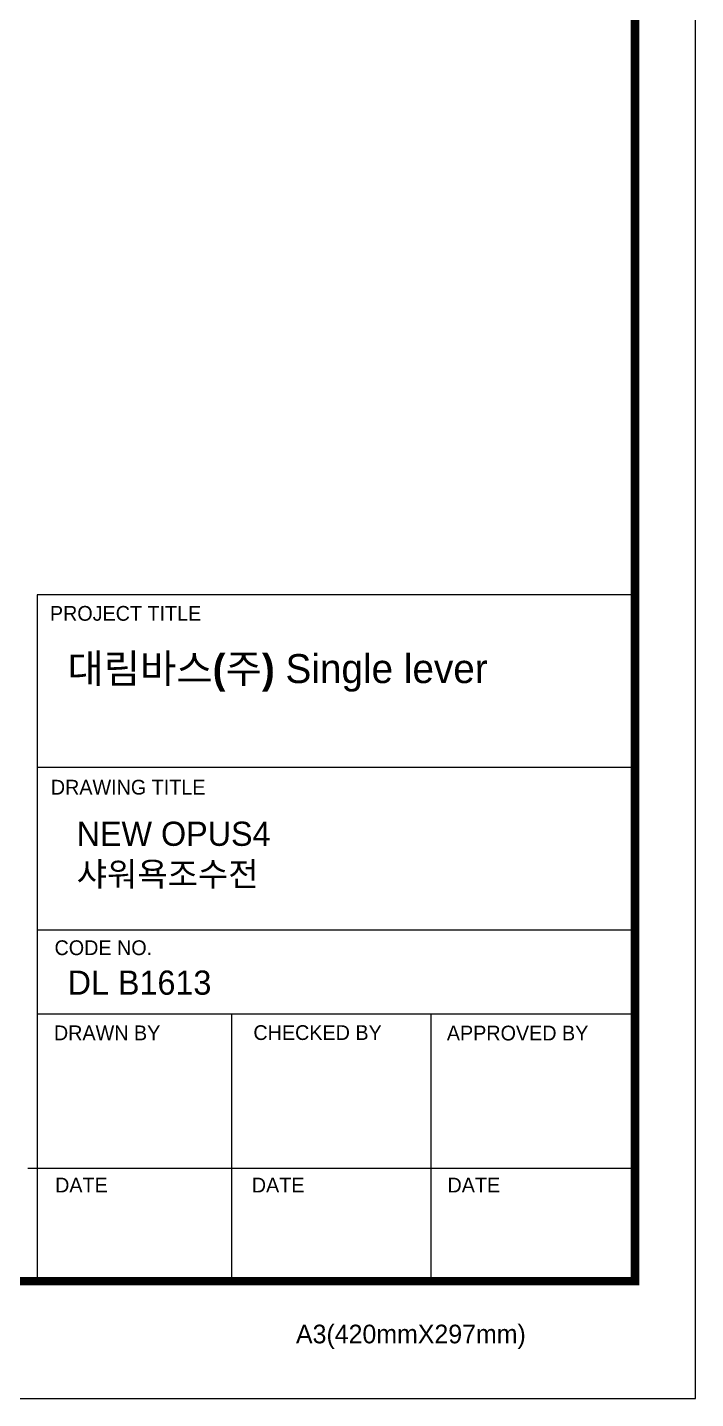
# Model space of a CAD drawing. Header units: millimetres. Extents: x 1122 to 9824, y -1894 to 216.
# Drawn here: x 9622 to 9823.5, y -610.7 to -197.3 of the extents above; entities that cross this region are included whole.
import ezdxf

# ---------------------------------------------------------------- set-up
doc = ezdxf.new("R2010")
doc.units = ezdxf.units.MM
doc.header["$LTSCALE"] = 40
doc.styles.add('DLB3013-CR2S_시공도$0$Daelim Dimension', font='')
doc.styles.add('DLB3013-CR2S_시공도$0$STANDARD', font='')
doc.styles.get('DLB3013-CR2S_시공도$0$Daelim Dimension').set_extended_font_data('나눔고딕')
doc.styles.get('DLB3013-CR2S_시공도$0$STANDARD').set_extended_font_data('나눔고딕')

msp = doc.modelspace()

# ---------------------------------------------------------------- linework, layer by layer
at = {"color": 5, "ltscale": 40}
for p, q in [((9805.27, -368.29), (9624.93, -368.29)), ((9805.27, -420.42), (9624.93, -420.42)), ((9805.27, -420.42), (9624.93, -420.42)), ((9805.27, -469.45), (9624.93, -469.45)), ((9805.27, -469.45), (9624.93, -469.45)), ((9805.27, -494.74), (9624.93, -494.74)), ((9805.27, -494.74), (9624.93, -494.74)), ((9683.5, -494.74), (9683.5, -575.25)), ((9743.62, -494.74), (9743.62, -575.25)), ((9805.27, -541.25), (9622.08, -541.25)), ((9805.27, -541.25), (9626.33, -541.25)), ((9805.27, -575.25), (9650.72, -575.25))]:
    msp.add_line(p, q, dxfattribs=at)
at = {"color": 5, "ltscale": 0.5}
msp.add_line((9624.93, -368.29), (9624.93, -576.34), dxfattribs=at)
at = {"ltscale": 0.5}
msp.add_lwpolyline([(8695.12, -610.65), (9823.52, -610.65), (9823.52, 216.15), (8695.12, 216.15)], close=True, dxfattribs=at)
at = {"color": 5, "linetype": 'ByBlock', "lineweight": 200, "const_width": 2.6}
msp.add_lwpolyline([(8713.27, -575.25), (9805.27, -575.25), (9805.27, 196.95), (8713.27, 196.95)], close=True, dxfattribs=at)

# ---------------------------------------------------------------- texts
at = {"color": 5, "ltscale": 40}
for s, height, style, p in [('PROJECT TITLE', 4.453, 'DLB3013-CR2S_시공도$0$Daelim Dimension', (9628.75, -376.14)), ('DRAWING TITLE', 4.453, 'DLB3013-CR2S_시공도$0$Daelim Dimension', (9629.03, -428.55)), ('CODE NO.', 4.453, 'DLB3013-CR2S_시공도$0$Daelim Dimension', (9630.15, -476.95)), ('DRAWN BY', 4.453, 'DLB3013-CR2S_시공도$0$Daelim Dimension', (9629.97, -502.62)), ('CHECKED BY', 4.453, 'DLB3013-CR2S_시공도$0$Daelim Dimension', (9690.14, -502.54)), ('APPROVED BY', 4.453, 'DLB3013-CR2S_시공도$0$Daelim Dimension', (9748.49, -502.68)), ('DATE', 4.453, 'DLB3013-CR2S_시공도$0$Daelim Dimension', (9630.32, -548.51)), ('DATE', 4.453, 'DLB3013-CR2S_시공도$0$Daelim Dimension', (9689.66, -548.51)), ('DATE', 4.453, 'DLB3013-CR2S_시공도$0$Daelim Dimension', (9748.69, -548.51)), ('A3(420mmX297mm)', 5.6201, 'DLB3013-CR2S_시공도$0$STANDARD', (9702.98, -594))]:
    msp.add_text(s, height=height, dxfattribs=dict(at, style=style)).set_placement(p)
at = {"attachment_point": 1, "style": 'DLB3013-CR2S_시공도$0$Daelim Dimension'}
for s, insert, char_height, width in [('{\\fPretendard Variable SemiBold|b0|i0|c129|p2;\\C7;대림바스(주)} Single lever', (9634.04, -386.2), 8.7291, 140.2959), (' NEW OPUS4\\P 샤워욕조수전 ', (9634.12, -436.72), 7.287, 122.6352), ('DL B1613', (9634.12, -481.6), 7.287, 122.6352)]:
    msp.add_mtext(s, dxfattribs=dict(at, insert=insert, char_height=char_height, width=width))

doc.saveas('drawing.dxf')
